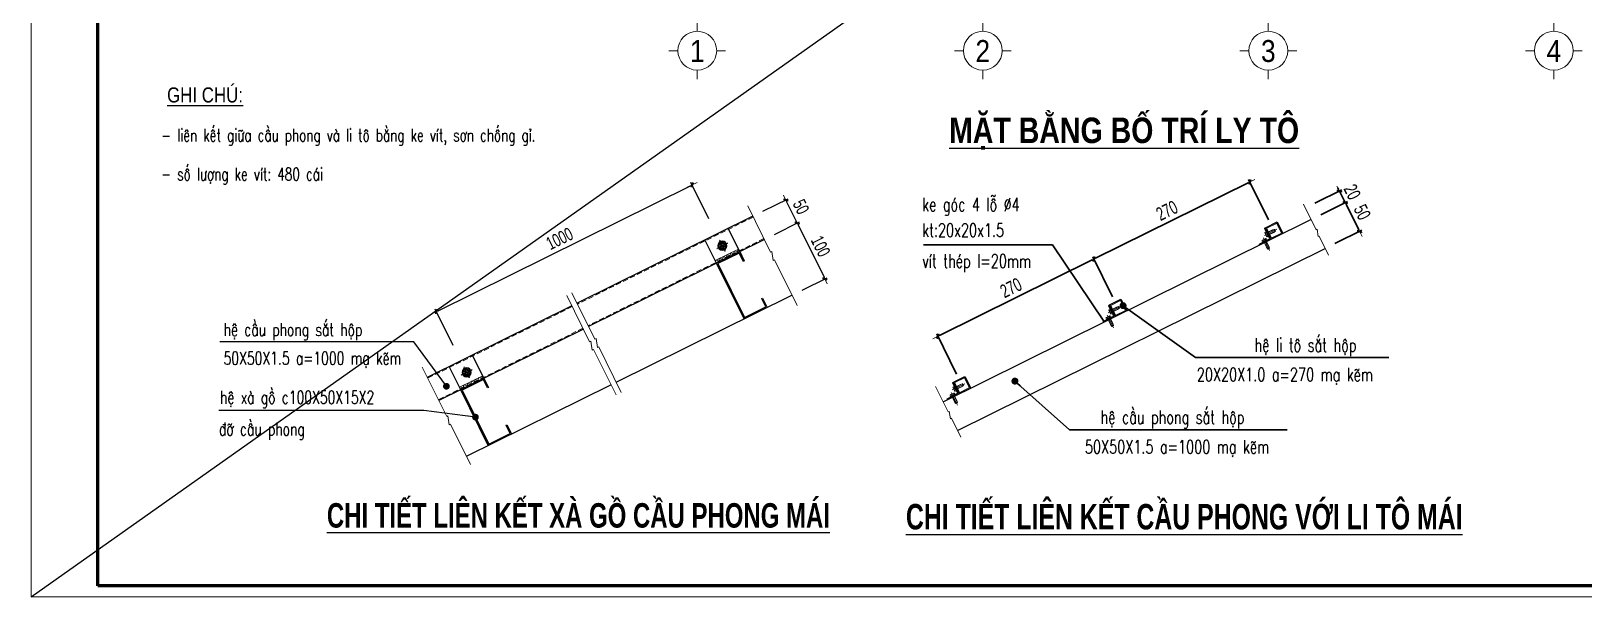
# Model space of a CAD drawing. Header units: millimetres. Extents: x -295047 to 304185, y -728047 to -308748.
# Drawn here: x 68985 to 88563, y -342464 to -335327 of the extents above; entities that cross this region are included whole.
import ezdxf
from ezdxf.enums import TextEntityAlignment as Align

# ---------------------------------------------------------------- set-up
doc = ezdxf.new("R2010")
doc.units = ezdxf.units.MM
doc.header["$MEASUREMENT"] = 0
doc.header["$PDMODE"] = 32
doc.linetypes.add('CENTER2', pattern=[1.125, 0.75, -0.125, 0.125, -0.125])
doc.linetypes.add('HIDDEN', pattern=[0.375, 0.25, -0.125])
doc.layers.get('Defpoints').update_dxf_attribs({"color": 1})
doc.layers.add('BOLTS', color=1, linetype='Continuous')
doc.layers.add('DIM', color=144, linetype='Continuous')
doc.layers.add('KCS_Plotter', color=11, linetype='Continuous', plot=False)
for name, color, linetype, lineweight in [('Khungten_LCDI', 7, 'Continuous', 5), ('LC Dim', 8, 'Continuous', 18), ('LC Hatch', 252, 'Continuous', 9), ('LC ISO', 153, 'Continuous', 13), ('LC MANH DUT', 35, 'HIDDEN', 5), ('LC Net dam 1', 30, 'Continuous', 30), ('LC Net manh', 219, 'Continuous', 5), ('LC Net thay', 7, 'Continuous', 25), ('LC Text1', 3, 'Continuous', 20), ('LC Text2', 7, 'Continuous', 25), ('manh1', 67, 'Continuous', 13)]:
    doc.layers.add(name, color=color, linetype=linetype, lineweight=lineweight)
doc.styles.add('HOATBIF', font='hoatbif.shx', dxfattribs={"width": 0.7})
doc.styles.add('Khungten', font='VHAVAN.TTF', dxfattribs={"width": 0.9, "height": 5000})
doc.styles.add('LC 1', font='VHAVANB.TTF')
doc.styles.add('LC 3', font='vnsimli.shx', dxfattribs={"width": 0.75})
doc.styles.add('LC3', font='VHARIALB.TTF', dxfattribs={"width": 0.8})
doc.styles.add('romans.shx', font='romans.shx', dxfattribs={"width": 0.7, "bigfont": 'vns.shx'})
doc.styles.add('T2', font='VHARIAL.TTF', dxfattribs={"width": 0.8})
doc.styles.add('Title', font='VHBLACK.TTF', dxfattribs={"width": 0.8})
doc.dimstyles.new('1-100', dxfattribs={"dimscale": 100, "dimtxt": 2.5, "dimasz": 0.35, "dimexe": 0.5, "dimexo": 0, "dimgap": 0.8, "dimtad": 1, "dimdec": 0, "dimzin": 0, "dimdsep": 46, "dimtxsty": 'HOATBIF', "dimblk1": 'DOT', "dimblk2": 'DOT', "dimsah": 1, "dimcen": -1, "dimdle": 1, "dimclrd": 256, "dimclre": 256, "dimclrt": 4, "dimadec": 3, "dimazin": 2, "dimtfac": 0.3333333333333333, "dimtdec": 0, "dimtix": 1, "dimtmove": 2, "dimatfit": 3, "dimldrblk": 'DOT', "dimfxl": 1, "dimtvp": 0.8333333333333331, "dimtolj": 1, "dimtzin": 0, "dimarcsym": 0})
doc.dimstyles.new('Copy of 1-100 mat bang', dxfattribs={"dimscale": 130, "dimtxt": 2.5, "dimasz": 0.35, "dimexe": 0.5, "dimexo": 0, "dimgap": 0.8, "dimtad": 1, "dimdec": 0, "dimzin": 0, "dimdsep": 46, "dimtxsty": 'HOATBIF', "dimblk1": 'DOT', "dimblk2": 'DOT', "dimsah": 1, "dimcen": -1, "dimdle": 1, "dimclrd": 256, "dimclre": 256, "dimclrt": 4, "dimadec": 3, "dimazin": 2, "dimtfac": 0.3333333333333333, "dimtdec": 0, "dimtix": 1, "dimtmove": 2, "dimatfit": 3, "dimldrblk": 'DOT', "dimfxl": 1, "dimtvp": 0.8333333333333334, "dimtolj": 1, "dimtzin": 0, "dimarcsym": 0})
doc.dimstyles.new('D100X10', dxfattribs={"dimscale": 100, "dimtxt": 2.5, "dimasz": 1.199999999999999, "dimexe": 1, "dimexo": 0, "dimgap": 0.5, "dimtad": 1, "dimdec": 0, "dimlfac": 0.1, "dimzin": 0, "dimdsep": 46, "dimtxsty": 'romans.shx', "dimblk": 'ARCHTICK', "dimcen": 0.09, "dimdle": 1, "dimclrd": 8, "dimclre": 8, "dimclrt": 3, "dimadec": 0, "dimazin": 0, "dimtfac": 1, "dimtdec": 0, "dimtmove": 0, "dimatfit": 3, "dimfxl": 1, "dimtolj": 1, "dimtzin": 0, "dimarcsym": 0})
pattern_1 = [(71.34496603859755, (-549679.7119662758, -58806.37376002339), (-53.83304572908631, 18.17440432735198), []), (161.3449660385975, (-549679.7119662758, -58806.37376002339), (-18.17440432735199, -53.83304572908629), [])]

# ---------------------------------------------------------------- blocks, each defined once
blk = doc.blocks.new('TTRUC')
at = {"layer": 'LC ISO'}
for p, q in [((0, 6.94551799677526), (0, 10.13175513561828)), ((-6.94551799677526, 0), (-10.13175513561828, 0)), ((6.94551799677526, 0), (10.13175513561828, 0)), ((0, -6.94551799677526), (0, -10.13175513561828))]:
    blk.add_line(p, q, dxfattribs=at)
at = {"layer": 'LC Net manh'}
blk.add_circle((0, 0), 6.94551799677526, dxfattribs=at)
blk = doc.blocks.new('lcdi fix')
at = {"layer": 'Defpoints', "lineweight": 0}
blk.add_lwpolyline([(-1199.999999582767, -14849.99999999255), (-1199.999999582767, 14849.99999999255), (40799.99891111254, 14849.99999999255), (40799.99891111254, -14849.99999999255)], close=True, dxfattribs=at)
at = {"layer": 'Khungten_LCDI', "color": 5, "lineweight": 60}
blk.add_lwpolyline([(0, -14649.99999999255), (0, 14649.99999999255), (40599.99891117215, 14649.99999999255), (40599.99891117215, -14649.99999999255)], close=True, dxfattribs=at)
at = {"color": 7, "style": 'Khungten', "width": 0.8}
for tag, p in [('REVISION', (39498.75262445212, -10746.30395446718)), ('NGAYHT', (39546.07413610817, -11609.37091637403))]:
    blk.add_attdef(tag, text='', height=199.998925739526, dxfattribs=at).set_placement(p, align=Align.CENTER)
at = {"layer": 'LC Text1', "style": 'Title', "width": 1.485915225563207}
for tag, p, p2 in [('TENBANVE1', (36912.6576448679, -8885.760238945484), (40339.14494544267, -8885.760238945484)), ('TENBANVE2', (36912.6576448679, -9562.4655643329), (40339.14494544267, -9562.4655643329))]:
    blk.add_attdef(tag, text='', height=249.9999935159642, dxfattribs=at).set_placement(p, p2, align=Align.FIT)
at = {"layer": 'LC Text1', "style": 'Title', "width": 0.7}
blk.add_attdef('SOBANVE', text='', height=249.9999935159642, dxfattribs=at).set_placement((39561.98223525287, -13896.18071823567), align=Align.CENTER)
blk = doc.blocks.new('TIEUDE1')
at = {"layer": 'LC Text2', "color": 7, "style": 'LC 1'}
blk.add_attdef('TIªU§Ò', text='', height=5, dxfattribs=at).set_placement((0, 0), align=Align.BOTTOM_CENTER)
blk.add_attdef('TL', text='', height=3, dxfattribs=at).set_placement((0, -2), align=Align.TOP_CENTER)
blk = doc.blocks.new('DOT')
at = {"layer": 'LC Dim'}
blk.add_line((-3, 0), (3, 0), dxfattribs=at)
at = {"layer": 'LC Dim', "color": 4}
blk.add_line((-1, -1), (1, 1), dxfattribs=at)
blk.add_lwpolyline([(0.5, 1), (-1, -0.5), (-0.5, -1), (1, 0.5)], close=True, dxfattribs=at)
blk = doc.blocks.new('*D1037')
at = {"layer": 'Defpoints', "color": 0, "transparency": 16777216}
for p in [(-4181.500755374844, 4353.970207059991), (-3856.138003547327, 3696.947359820129), (-8790.722512087203, 1253.303274045465)]:
    blk.add_point(p, dxfattribs=at)
at = {"layer": 'DIM', "lineweight": -2, "transparency": 16777216}
for p, q in [((-9084.72041890831, 1925.858233109669), (-4212.865600413061, 4338.438095299877)), ((-3856.138003547327, 3696.947359820129), (-4203.689486460721, 4398.777128543157)), ((-8790.722512087203, 1253.303274045465), (-9138.273995032403, 1955.133042832721))]:
    blk.add_line(p, q, dxfattribs=at)
at = {"layer": 'DIM', "lineweight": -2, "transparency": 16777216, "xscale": 35, "yscale": 35, "zscale": 35}
for p, rotation in [((-4181.500755374844, 4353.970207059991), 26.34496603857085), ((-9116.085263946527, 1910.326121349555), 206.3449660385708)]:
    blk.add_blockref('DOT', p, dxfattribs=dict(at, rotation=rotation))
at = {"layer": 'DIM', "color": 4, "transparency": 16777216, "insert": (-6739.766807112781, 3315.856542285755), "char_height": 250, "attachment_point": 5, "rotation": 26.344966038570863, "style": 'HOATBIF'}
blk.add_mtext('\\A1;1000', dxfattribs=at)
blk = doc.blocks.new('_Dot')
at = {"color": 0, "linetype": 'ByBlock', "lineweight": -2}
blk.add_line((-0.5, 0), (-1, 0), dxfattribs=at)
at = {"color": 0, "linetype": 'ByBlock', "const_width": 0.5}
blk.add_lwpolyline([(-0.25, 0, 1), (0.25, 0, 1)], format="xyb", close=True, dxfattribs=at)
blk = doc.blocks.new('*D1038')
at = {"layer": 'Defpoints', "color": 0, "transparency": 16777216}
for p in [(-2374.485414847284, 4063.817568536821), (-2814.161952166004, 3846.086375909508), (-2592.274641286, 3398.017161087948)]:
    blk.add_point(p, dxfattribs=at)
at = {"layer": 'DIM', "lineweight": -2, "transparency": 16777216}
for p, q in [((-2814.161952166004, 3846.086375909508), (-2329.678493365161, 4086.006299624806)), ((-2168.130215728869, 3647.113198752748), (-2358.953303085695, 4032.452723499336)), ((-2592.274641286, 3398.017161087948), (-2107.791182485157, 3637.937084803246))]:
    blk.add_line(p, q, dxfattribs=at)
at = {"layer": 'DIM', "lineweight": -2, "transparency": 16777216, "xscale": 35, "yscale": 35, "zscale": 35}
for p, rotation in [((-2374.485414847284, 4063.817568536821), 116.3449660412652), ((-2152.59810396728, 3615.748353715262), 296.3449660412651)]:
    blk.add_blockref('DOT', p, dxfattribs=dict(at, rotation=rotation))
at = {"layer": 'DIM', "color": 4, "transparency": 16777216, "insert": (-2079.833381330578, 3930.756758586775), "char_height": 250, "attachment_point": 5, "rotation": 296.34496604126514, "style": 'HOATBIF'}
blk.add_mtext('\\A1;50', dxfattribs=at)
blk = doc.blocks.new('*D1039')
at = {"layer": 'Defpoints', "color": 0, "transparency": 16777216}
for p in [(-2592.274641286, 3398.017161087948), (-1620.068557563434, 2540.3822376011), (-2059.745094892568, 2322.651044947328)]:
    blk.add_point(p, dxfattribs=at)
at = {"layer": 'DIM', "lineweight": -2, "transparency": 16777216}
for p, q in [((-2592.274641286, 3398.017161087948), (-2107.791182517677, 3637.937084810614)), ((-2137.065992236127, 3584.383508684005), (-1635.600669326243, 2571.747082637982)), ((-2059.745094892568, 2322.651044947328), (-1575.261636082174, 2562.570968690828))]:
    blk.add_line(p, q, dxfattribs=at)
at = {"layer": 'DIM', "lineweight": -2, "transparency": 16777216, "xscale": 35, "yscale": 35, "zscale": 35}
for p, rotation in [((-2152.598103998936, 3615.748353720887), 116.3449660434944), ((-1620.068557563434, 2540.3822376011), 296.3449660434944)]:
    blk.add_blockref('DOT', p, dxfattribs=dict(at, rotation=rotation))
at = {"layer": 'DIM', "color": 4, "transparency": 16777216, "insert": (-1702.62495270802, 3169.039093128876), "char_height": 250, "width": 425, "attachment_point": 5, "rotation": 296.34496604349437, "style": 'HOATBIF'}
blk.add_mtext('\\A1;100', dxfattribs=at)
blk = doc.blocks.new('*U545')
h = blk.add_hatch()
h.set_pattern_fill('ANSI31', color=250, scale=0.06, angle=210, style=0)
h.set_pattern_definition([(255, (0, -7.696799999999998e-13), (0.1840088699080675, -0.04930502809203015), [])])
h.paths.add_polyline_path([(-6.399999787280596, 3.695041599999226), (-5.916723157047013, 3.41602170744081, -0.1290494368274191), (-4.627771504022347, 4.718238021800828)])
h.paths.add_polyline_path([(-5.916723157047013, 3.41602170744081), (-6.399999787280596, 3.695041599999226), (-6.399999739993, 1.648648674491542, -0.1290494368274158)])
h = blk.add_hatch(color=250)
h.paths.add_polyline_path([(0, 3.999999999999222, 0.4142135623730951), (-4, -7.696799999999998e-13), (0, -7.696799999999998e-13)])
h.paths.add_polyline_path([(4, -7.696799999999998e-13), (0, -7.696799999999998e-13), (0, -4.000000000000762, 0.4142135623730951)])
h = blk.add_hatch()
h.set_pattern_fill('ANSI31', color=250, scale=0.06, angle=150, style=0)
h.set_pattern_definition([(195, (0, -7.696799999999998e-13), (0.04930502809203022, -0.1840088699080671), [])])
h.paths.add_polyline_path([(0, 7.390083199999225), (0, 6.832043414882392, -0.1290494368274191), (1.772228235970656, 6.366886696293095)])
h.paths.add_polyline_path([(0, 6.832043414882392), (0, 7.390083199999225), (-1.772228235970614, 6.366886696293115, -0.1290494368274158)])
h = blk.add_hatch()
h.set_pattern_fill('ANSI31', color=250, scale=0.06, angle=89.99999999999997, style=0)
h.set_pattern_definition([(134.9999999999999, (0, -7.696799999999998e-13), (-0.1347038418160374, -0.1347038418160369), [])])
h.paths.add_polyline_path([(6.399999787280599, 3.695041599999219), (5.91672315704702, 3.416021707440806, -0.1290494368274191), (6.399999739993003, 1.64864867449149)])
h.paths.add_polyline_path([(5.91672315704702, 3.416021707440806), (6.399999787280599, 3.695041599999219), (4.62777150402239, 4.7182380218008, -0.1290494368274158)])
h = blk.add_hatch()
h.set_pattern_fill('ANSI31', color=250, scale=0.06, angle=270, style=0)
h.set_pattern_definition([(315, (0, -7.696799999999998e-13), (0.1347038418160373, 0.134703841816037), [])])
h.paths.add_polyline_path([(-6.399999787280599, -3.695041600000764), (-5.916723157047013, -3.416021707442348, -0.1290494368274191), (-6.399999739993, -1.648648674493032)])
h.paths.add_polyline_path([(-5.916723157047013, -3.416021707442348), (-6.399999787280599, -3.695041600000764), (-4.627771504022384, -4.718238021802342, -0.1290494368274158)])
h = blk.add_hatch()
h.set_pattern_fill('ANSI31', color=250, scale=0.06, angle=330.0000000000001, style=0)
h.set_pattern_definition([(15.00000000000002, (0, -7.696799999999998e-13), (-0.04930502809203016, 0.1840088699080671), [])])
h.paths.add_polyline_path([(-9.199999999999998e-16, -7.390083200000761), (-8.399999999999999e-16, -6.832043414883928, -0.1290494368274191), (-1.772228235970656, -6.366886696294632)])
h.paths.add_polyline_path([(-8.399999999999999e-16, -6.832043414883928), (-9.199999999999998e-16, -7.390083200000761), (1.772228235970614, -6.366886696294653, -0.1290494368274158)])
h = blk.add_hatch()
h.set_pattern_fill('ANSI31', color=250, scale=0.06, angle=29.99999999999996, style=0)
h.set_pattern_definition([(75.00000000000001, (0, -7.696799999999998e-13), (-0.1840088699080675, 0.04930502809203018), [])])
h.paths.add_polyline_path([(6.399999787280596, -3.695041600000768), (5.916723157047009, -3.416021707442352, -0.1290494368274191), (4.627771504022344, -4.718238021802373)])
h.paths.add_polyline_path([(5.916723157047009, -3.416021707442352), (6.399999787280596, -3.695041600000768), (6.399999739992996, -1.648648674493083, -0.1290494368274158)])
at = {"color": 8, "linetype": 'CENTER2'}
blk.add_line((-1.44e-15, 11.99999999999923), (-1.44e-15, -12.00000000000077), dxfattribs=at)
at = {"color": 3, "linetype": 'Continuous'}
blk.add_lwpolyline([(6.399999999999974, -3.695041280000771), (6.400000000000026, 3.695041279999231), (0, 7.390083199999238), (-6.399999999999999, 3.695041279999231), (-6.399999999999999, -3.695041280000769), (0, -7.390083200000766)], close=True, dxfattribs=at)
at = {"color": 8, "linetype": 'CENTER2'}
blk.add_lwpolyline([(-12, -7.6968e-13), (12, -7.6968e-13)], dxfattribs=at)
at = {"color": 250, "linetype": 'Continuous'}
blk.add_circle((0, -7.6968e-13), 8.799999999999997, dxfattribs=at)
at = {"color": 1}
blk.add_circle((0, -7.6968e-13), 4, dxfattribs=at)
for centre, start, end in [((-2.791551653764161, 1.611703098756717), 119.4133873893421, 180.5866126106569), ((3.52e-15, 3.223406197514199), 59.41338738934209, 120.5866126106579), ((2.791551653764166, 1.61170309875671), 359.4133873893419, 60.58661261065792), ((-2.791551653764165, -1.611703098758249), 179.4133873893421, 240.5866126106579), ((-3.92e-15, -3.223406197515738), 239.413387389342, 300.586612610658), ((2.791551653764159, -1.611703098758258), 299.4133873893421, 0.586612610657935)]:
    blk.add_arc(centre, 3.608637217368205, start, end)
blk = doc.blocks.new('*D1032')
at = {"layer": 'Defpoints', "color": 0, "transparency": 16777216}
for p in [(278554.2567238673, -467016.7895421905), (278902.7285140547, -467720.4777377778), (276000.5125891893, -469157.6773173508)]:
    blk.add_point(p, dxfattribs=at)
at = {"layer": 'DIM', "lineweight": -2, "transparency": 16777216}
for p, q in [((275683.4056440393, -468438.4570100019), (278522.8918788297, -467032.3216539521)), ((278902.7285140547, -467720.4777377778), (278532.0679927793, -466971.9826207084)), ((276000.5125891893, -469157.6773173508), (275629.8520679139, -468409.1822002814))]:
    blk.add_line(p, q, dxfattribs=at)
at = {"layer": 'DIM', "lineweight": -2, "transparency": 16777216, "xscale": 35, "yscale": 35, "zscale": 35}
for p, rotation in [((278554.2567238673, -467016.7895421905), 26.34496604125285), ((275652.0407990018, -468453.9891217635), 206.3449660412528)]:
    blk.add_blockref('DOT', p, dxfattribs=dict(at, rotation=rotation))
at = {"layer": 'DIM', "color": 4, "transparency": 16777216, "insert": (277012.1749639739, -467551.6809539003), "char_height": 250, "attachment_point": 5, "rotation": 26.34496604125285, "style": 'HOATBIF'}
blk.add_mtext('\\A1;270', dxfattribs=at)
blk = doc.blocks.new('*D1033')
at = {"layer": 'Defpoints', "color": 0, "transparency": 16777216}
for p in [(279765.3599389227, -467414.307867661), (280328.6636737422, -467403.1713049472), (279871.8658481311, -467629.3810907822)]:
    blk.add_point(p, dxfattribs=at)
at = {"layer": 'DIM', "lineweight": -2, "transparency": 16777216}
for p, q in [((279765.3599389227, -467414.307867661), (280266.9646860174, -467165.9093507409)), ((280206.6256527744, -467156.7332367875), (280191.0935410148, -467125.368391749)), ((280222.1577645339, -467188.098081826), (280328.6636737422, -467403.1713049472)), ((279871.8658481311, -467629.3810907822), (280373.4705952258, -467380.9825738621)), ((280344.1957855017, -467434.5361499857), (280359.7278972613, -467465.9009950242))]:
    blk.add_line(p, q, dxfattribs=at)
at = {"layer": 'DIM', "lineweight": -2, "transparency": 16777216, "xscale": 35, "yscale": 35, "zscale": 35}
for p, rotation in [((280222.1577645339, -467188.098081826), 296.3449660375244), ((280328.6636737422, -467403.1713049472), 116.3449660375244)]:
    blk.add_blockref('DOT', p, dxfattribs=dict(at, rotation=rotation))
at = {"layer": 'DIM', "color": 4, "transparency": 16777216, "insert": (280459.1190972207, -467204.6608959379), "char_height": 250, "attachment_point": 5, "rotation": 296.34496603752444, "style": 'HOATBIF'}
blk.add_mtext('\\A1;20', dxfattribs=at)
blk = doc.blocks.new('*D1034')
at = {"layer": 'Defpoints', "color": 0, "ltscale": 2, "transparency": 16777216}
for p in [(279871.8658481311, -467629.3810907822), (280594.9284468314, -467940.8543628659), (280138.1306212083, -468167.0641486994)]:
    blk.add_point(p, dxfattribs=at)
at = {"layer": 'DIM', "lineweight": -2, "ltscale": 2, "transparency": 16777216}
for p, q in [((279871.8658481311, -467629.3810907822), (280373.470595245, -467380.9825738608)), ((280344.1957855202, -467434.536149984), (280579.3963350723, -467909.4895178272)), ((280138.1306212083, -468167.0641486994), (280639.7353683153, -467918.6656317814))]:
    blk.add_line(p, q, dxfattribs=at)
at = {"layer": 'DIM', "lineweight": -2, "ltscale": 2, "transparency": 16777216, "xscale": 35, "yscale": 35, "zscale": 35}
for p, rotation in [((280328.6636737611, -467403.1713049453), 116.3449660367788), ((280594.9284468314, -467940.8543628659), 296.3449660367788)]:
    blk.add_blockref('DOT', p, dxfattribs=dict(at, rotation=rotation))
at = {"layer": 'DIM', "color": 4, "ltscale": 2, "transparency": 16777216, "insert": (280645.5044383801, -467581.0390364593), "char_height": 250, "attachment_point": 5, "rotation": 296.3449660367788, "style": 'HOATBIF'}
blk.add_mtext('\\A1;50', dxfattribs=at)
blk = doc.blocks.new('*D1035')
at = {"layer": 'Defpoints', "color": 0, "transparency": 16777216}
for p in [(275652.0407990018, -468453.9891217634), (276000.5125891893, -469157.6773173508), (273098.2966643239, -470594.8768969238)]:
    blk.add_point(p, dxfattribs=at)
at = {"layer": 'DIM', "lineweight": -2, "transparency": 16777216}
for p, q in [((272781.1897191738, -469875.6565895749), (275620.6759539642, -468469.5212335251)), ((276000.5125891893, -469157.6773173508), (275629.8520679137, -468409.1822002813)), ((273098.2966643239, -470594.8768969238), (272727.6361430484, -469846.3817798544))]:
    blk.add_line(p, q, dxfattribs=at)
at = {"layer": 'DIM', "lineweight": -2, "transparency": 16777216, "xscale": 35, "yscale": 35, "zscale": 35}
for p, rotation in [((275652.0407990018, -468453.9891217634), 26.34496604125285), ((272749.8248741364, -469891.1887013365), 206.3449660412528)]:
    blk.add_blockref('DOT', p, dxfattribs=dict(at, rotation=rotation))
at = {"layer": 'DIM', "color": 4, "transparency": 16777216, "insert": (274109.9590391084, -468988.8805334732), "char_height": 250, "attachment_point": 5, "rotation": 26.34496604125285, "style": 'HOATBIF'}
blk.add_mtext('\\A1;270', dxfattribs=at)
blk = doc.blocks.new('_ArchTick')
at = {"color": 0, "linetype": 'ByBlock', "const_width": 0.15}
blk.add_lwpolyline([(-0.5, -0.5), (0.5, 0.5)], dxfattribs=at)
blk = doc.blocks.new('VIT M5')
at = {"layer": 'LC Hatch'}
for p, q in [((-2.756961720064282, 0.6350000000093132), (-3.30199999990873, 0.6350000000093132)), ((-3.30199999990873, 0.6350000000093132), (-3.30199999990873, 0)), ((-3.30199999990873, 0), (-1.587499999906868, 0)), ((-2.756961720064282, 0.6350000000093132), (-2.756961720064282, 2.176490075362381)), ((2.756961720064282, 0.6350000000093132), (-2.756961720064282, 0.6350000000093132)), ((2.067721290048212, 2.413000000000466), (-2.067721290048212, 2.413000000000466)), ((-1.587499999906868, 0), (1.587499999906868, 0)), ((-1.587499999906868, 0), (-1.587499999906868, -6.98499999998603)), ((-1.378480860032141, 0.6350000000093132), (-1.378480860032141, 2.176490075362381)), ((-1.193800000008196, 0), (-1.193800000008196, -9.057105263171252)), ((0, 4.314730138779851), (0, -11.99746112470166)), ((1.378480860032141, 0.6350000000093132), (1.378480860032141, 2.176490075362381)), ((1.587499999906868, 0), (1.587499999906868, -6.98499999998603)), ((1.587499999906868, 0), (3.30199999990873, 0)), ((2.756961720064282, 0.6350000000093132), (2.756961720064282, 2.176490075362381)), ((2.756961720064282, 0.6350000000093132), (3.30199999990873, 0.6350000000093132)), ((3.30199999990873, 0.6350000000093132), (3.30199999990873, 0)), ((-1.587499999906868, -6.98499999998603), (-1.104899999918416, -9.52499999999418)), ((-1.193800000008196, -9.057105263171252), (1.193800000008196, -9.057105263200356)), ((-1.104899999918416, -9.52499999999418), (1.104899999918416, -9.525000000023283)), ((1.587499999906868, -6.98499999998603), (1.104899999918416, -9.525000000023283)), ((1.193800000008196, -2.91038304567337e-11), (1.193800000008196, -9.057105263200356))]:
    blk.add_line(p, q, dxfattribs=at)
at = {"layer": 'LC Hatch', "extrusion": (0, 0, -1)}
for centre, radius, start, end in [((2.067721290048212, 1.29044813325163), 1.122551866737183, 52.12112050853066, 90), ((2.067721290048212, 1.29044813325163), 1.122551866737183, 90, 127.8788794914693), ((0, -1.722442580008646), 4.135442579999989, 70.52877937000655, 109.4712206299935), ((-2.067721290048212, 1.29044813325163), 1.122551866737183, 52.12112050853066, 90), ((-2.067721290048212, 1.29044813325163), 1.122551866737183, 90, 127.8788794914693)]:
    blk.add_arc(centre, radius, start, end, dxfattribs=at)
blk = doc.blocks.new('dasff')
at = {"layer": 'LC Hatch', "ltscale": 2}
h = blk.add_hatch(dxfattribs=at)
h.set_pattern_fill('ANSI37', color=256, scale=454.5454545454545, angle=26.34496603859754)
h.set_pattern_definition([(71.34496603859755, (-544745.1274577036, -56362.72967431415), (-53.83304572908631, 18.17440432735198), []), (161.3449660385975, (-544745.1274577036, -56362.72967431415), (-18.17440432735199, -53.83304572908629), [])])
h.paths.add_polyline_path([(-3288.327875482733, 3113.686254352564), (-3736.397090314073, 2891.798943493282), (-3712.392917594058, 2843.326001161477), (-3264.323702762718, 3065.213312020642)])
h = blk.add_hatch(dxfattribs=at)
h.set_pattern_fill('ANSI37', color=256, scale=454.5454545454545, angle=26.34496603859754)
h.set_pattern_definition(pattern_1)
h.paths.add_polyline_path([(-8222.912384054973, 670.0421686433256), (-8670.981598886312, 448.154857784044), (-8646.977426166297, 399.6819154522382), (-8198.908211334958, 621.5692263114033)])
h = blk.add_hatch(dxfattribs=at)
h.set_pattern_fill('ANSI37', color=256, scale=454.5454545454545, angle=26.34496603859754)
h.set_pattern_definition(pattern_1)
h.paths.add_polyline_path([(-8222.912384054973, 670.0421686432092), (-8670.981598886312, 448.154857784044), (-8646.977426166297, 399.6819154522382), (-8198.908211334958, 621.5692263114033)])
at = {"layer": 'LC MANH DUT', "ltscale": 400}
for p, q in [((-3002.089257454267, 3732.937150888145), (-6394.147396413144, 2053.163950699964)), ((-2796.177832977613, 3317.128919524373), (-6188.235971936258, 1637.355719336309)), ((-6494.571927772369, 2003.432952731149), (-9283.861664788681, 622.15528711956)), ((-6288.660503295367, 1587.624721367611), (-9077.950240312028, 206.3470557557885))]:
    blk.add_line(p, q, dxfattribs=at)
at = {"layer": 'LC Net manh', "ltscale": 2}
for points in [[(-3108.221184869995, 3947.255172060104), (-2666.495904640993, 3055.255090048071), (-2643.328680626815, 3066.727677020011), (-2617.111102962634, 2894.873075535987), (-2592.988983856281, 2906.818533879239), (-2157.788008112228, 2027.993337698514)], [(-6600.703855189378, 2217.750973902759), (-6158.978574960376, 1325.750891890726), (-6135.811350946198, 1337.223478862667), (-6109.593773282017, 1165.368877378642), (-6085.471654175664, 1177.314335721894), (-5650.270678431611, 298.4891395411687)], [(-6500.279323825729, 2267.481971862377), (-6058.554043596727, 1375.481889850344), (-6035.386819582549, 1386.954476822284), (-6009.169241918367, 1215.099875338259), (-5985.047122812015, 1227.045333681512), (-5549.846147067961, 348.2201375007862)], [(-9389.531596075627, 835.5403741702903), (-8917.318672816153, -118.025077315513), (-8894.151448804769, -106.5524903445039), (-8867.933871137793, -278.4070918275975), (-8843.811752032372, -266.4616334852763), (-8459.1439365712, -1043.242447930155)]]:
    blk.add_lwpolyline(points, dxfattribs=at)
at = {"layer": 'LC Net thay'}
for p, q in [((-3010.077200645348, 3749.067642621929), (-6402.135339604225, 2069.294442434097)), ((-2788.189889785601, 3300.998427790357), (-6180.248028745176, 1621.225227602059)), ((-3264.323702720809, 3065.21331211878), (-3486.211013632361, 3513.282526991796)), ((-3712.392917479272, 2843.326001295936), (-3934.28022839094, 3291.395216169069)), ((-5647.718482554774, 545.8591117421165), (-2255.660343440948, 2225.632311621448)), ((-6502.559870963334, 2019.563444465282), (-9291.849607980694, 638.2857788533438)), ((-6280.672560104285, 1571.494229633245), (-9069.962297120946, 190.2165640215389)), ((-8198.908211374655, 621.5692263907986), (-8420.795522286207, 1069.638441263814)), ((-8646.977426133119, 399.681915567955), (-8868.864737044787, 847.7511304410873)), ((-8537.432751061278, -885.1495515748393), (-5748.143013918423, 496.128113782499))]:
    blk.add_line(p, q, dxfattribs=at)
for points in [[(-3175.568778487737, 2885.985626073321), (-3193.491547079408, 2877.11013363814), (-3273.370978999534, 3038.415050972486), (-3685.594656631234, 2834.278724953998), (-3170.816095368587, 1794.758146578912), (-2758.592417736887, 1998.8944725974), (-2838.471849657013, 2160.199389931746), (-2820.549081064179, 2169.074882366927), (-2731.794156710035, 1989.847196438583), (-3179.86337152624, 1767.95988555206), (-3712.39291765925, 2843.326001110487), (-3264.323702843045, 3065.213311999338), (-3175.568778487737, 2885.985626073321)], [(-8110.153287059977, 442.3415403640829), (-8128.076055651647, 433.4660479289014), (-8207.955487571773, 594.7709652632475), (-8620.179165203474, 390.6346392447595), (-8105.400603940827, -648.8859391303267), (-7693.176926309126, -444.7496131118387), (-7773.056358229253, -283.4446957774926), (-7755.133589636418, -274.5692033423111), (-7666.378665282275, -453.7968892706558), (-8114.44788009848, -675.6842001571786), (-8646.97742623149, 399.6819154012483), (-8198.908211415284, 621.5692262900993), (-8110.153287059977, 442.3415403640829)]]:
    blk.add_lwpolyline(points, dxfattribs=at)
at = {"layer": 'manh1'}
for points in [[(-3712.392917594058, 2843.326001161477), (-3264.323702762718, 3065.213312020642), (-3288.327875482733, 3113.686254352564), (-3736.397090314073, 2891.798943493282)], [(-8646.977426166297, 399.6819154522382), (-8198.908211334958, 621.5692263114033), (-8222.912384054973, 670.0421686433256), (-8670.981598886312, 448.154857784044)], [(-8646.977426166297, 399.6819154522382), (-8198.908211334958, 621.5692263114033), (-8222.912384054973, 670.0421686432092), (-8670.981598886312, 448.154857784044)]]:
    blk.add_lwpolyline(points, close=True, dxfattribs=at)
at = {"layer": 'BOLTS', "xscale": -9.929078014184393, "yscale": 9.929078014184395, "zscale": 9.929078014184395, "rotation": 116.3449660402647}
for p in [(-3599.39533799747, 3178.258025487186), (-8533.979846651317, 734.6139397592051)]:
    blk.add_blockref('*U545', p, dxfattribs=at)
at = {"layer": 'LC Text2'}
ref = blk.add_blockref('TIEUDE1', (-6376.309517561691, -2403.597430628724), dxfattribs=dict(at, xscale=95.99999751017147, yscale=95.99999751017147, zscale=95.99999751017147))
ref.add_attrib('TIªU§Ò', '%%uchi tiÕt liªn kÕt xµ gå cÇu phong m¸i', dxfattribs={"color": 7, "height": 472.7437895810414, "style": 'LC3', "width": 0.7}).set_placement((-6376.309517561691, -2403.597430628724), align=Align.BOTTOM_CENTER)
at = {"layer": 'LC Text1', "color": 3, "style": 'LC 3', "width": 0.7}
for s, p in [('hÖ cÇu phong s¾t hép', (-13223.19688619638, 1437.59810774005)), ('50X50X1.5 a=1000 m¹ kÏm', (-13223.89524208906, 884.5694644248579)), ('hÖ xµ gå c100X50X15X2 ', (-13293.31134482415, 128.0053561285604)), ('®ì cÇu phong', (-13313.54863825021, -484.4222346601309))]:
    blk.add_text(s, height=249.9999750004932, dxfattribs=at).set_placement(p)
at = {"layer": 'DIM'}
dim = blk.add_aligned_dim(p1=(-8790.722512087203, 1253.303274045466), p2=(-3856.138003547327, 3696.947359820129), distance=733.1711546916921, text='1000', dimstyle='1-100', override={"dimlfac": 0.1}, dxfattribs=at)
dim.commit()
dim.dimension.update_dxf_attribs({"geometry": '*D1037', "text_midpoint": (-6739.766807112781, 3315.856542285755)})
dim = blk.add_aligned_dim(p1=(-2592.274641286, 3398.017161087948), p2=(-2814.161952166003, 3846.086375909508), distance=-490.6346193569008, dimstyle='1-100', override={"dimlfac": 0.1}, dxfattribs=at)
dim.commit()
dim.dimension.update_dxf_attribs({"geometry": '*D1038', "text_midpoint": (-2079.833381330578, 3930.756758586775)})
dim = blk.add_linear_dim(base=(-1620.068557563434, 2540.3822376011), p1=(-2592.274641286, 3398.017161087948), p2=(-2059.745094892569, 2322.651044947328), angle=296.3449660434944, text='100', dimstyle='1-100', override={"dimlfac": 0.1}, dxfattribs=at)
dim.commit()
dim.dimension.update_dxf_attribs({"geometry": '*D1039', "text_midpoint": (-1702.62495270802, 3169.039093128876)})
at = {"layer": 'DIM', "ltscale": 2}
for points in [[(-8923.699550110265, 466.1190906121628), (-9548.967048573191, 1325.258488481748), (-13294.30341056187, 1325.258488481748)], [(-8362.78988457215, -129.1256499427836), (-9360.397842900478, -3.981116279959679), (-13314.46065012913, -3.981116279959679)]]:
    blk.add_leader(points, dimstyle='Copy of 1-100 mat bang', override={"dimasz": 1, "dimtad": 0, "dimfxl": 2, "dimarcsym": 1}, dxfattribs=at)
blk = doc.blocks.new('vzx')
at = {"layer": 'LC MANH DUT', "ltscale": 800}
for points in [[(6970.446036515932, 5514.317637328408), (6787.63379686448, 5423.787614498287), (6697.103774034244, 5606.599854149623), (6879.916013685695, 5697.12987697986)], [(4066.957524405036, 4076.487862967188), (3884.145284753467, 3985.957840136951), (3793.615261923231, 4168.770079788403), (3976.427501574799, 4259.300102618523)], [(1164.741599539586, 2639.288283394184), (981.9293598880176, 2548.758260563947), (891.3993370577809, 2731.570500215399), (1074.211576709349, 2822.100523045519)]]:
    blk.add_lwpolyline(points, close=True, dxfattribs=at)
at = {"layer": 'LC Net manh', "ltscale": 2}
for points in [[(7379.34813748888, 6050.977066791966), (7613.934531441133, 5577.263897068333), (7632.468310652475, 5586.441966645885), (7653.442372783844, 5448.958285458619), (7672.740068068902, 5458.514652133221), (7846.820458366594, 5106.984573660884)], [(535.8428212334984, 2662.020760022569), (770.4292151857517, 2188.307590298937), (788.962994397094, 2197.485659876489), (809.9370565284626, 2060.001978689223), (829.2347518135211, 2069.558345363825), (1003.315142111212, 1718.028266891488)]]:
    blk.add_lwpolyline(points, dxfattribs=at)
at = {"layer": 'LC Net thay'}
for p, q in [((674.3106075875112, 2376.336913259467), (7520.229167644924, 5766.488276863704)), ((940.5753806180437, 1838.653855461394), (7786.493940674409, 5228.805219065049))]:
    blk.add_line(p, q, dxfattribs=at)
at = {"layer": 'LC Net thay', "ltscale": 2}
for points in [[(6672.985339109495, 5614.742402692791), (6779.491248349368, 5399.669179515331), (6564.432442424877, 5293.170409736631), (6563.217724588758, 5295.7070643896, -0.4142135623730951), (6569.827408672718, 5314.463926835393), (6744.299740149581, 5401.527211235312, 0.414213562373095), (6750.909424233541, 5420.284073681105), (6663.839000372507, 5594.770822410821, -0.4142135623730951), (6670.448684456467, 5613.527684856614)], [(3769.496826998482, 4176.912628331454), (3876.002736238355, 3961.839405153994), (3660.943930313864, 3855.340635375294), (3659.729212477745, 3857.877290028264, -0.4142135623730951), (3666.338896561705, 3876.634152474056), (3840.811228038569, 3963.697436873976, 0.414213562373095), (3847.420912122529, 3982.454299319768), (3760.350488261494, 4156.941048049484, -0.4142135623730951), (3766.960172345454, 4175.697910495277)], [(867.2809020644636, 2739.713048896927), (973.7868113043369, 2524.639825719467), (758.7280053798459, 2418.141055940767), (757.5132875437266, 2420.677710593736, -0.4142135623730951), (764.1229716276866, 2439.434573039529), (938.5953031045501, 2526.497857439448, 0.414213562373095), (945.2049871885101, 2545.254719885183), (858.1345633274759, 2719.741468614957, -0.4142135623730951), (864.7442474114359, 2738.498331060749)]]:
    blk.add_lwpolyline(points, format="xyb", close=True, dxfattribs=at)
at = {"layer": 'LC Net thay'}
for points in [[(6994.564471440797, 5506.175088785356), (6779.491248321428, 5399.669179573422), (6672.985339109495, 5614.742402692791), (6888.058562228747, 5721.248311904725)], [(4091.075959329784, 4068.345314424019), (3876.002736210532, 3961.839405212086), (3769.496826998482, 4176.912628331454), (3984.570050117734, 4283.418537543388)], [(1188.860034464335, 2631.145734851016), (973.7868113450822, 2524.639825639082), (867.2809021330322, 2739.713048758451), (1082.354125252285, 2846.218957970385)]]:
    blk.add_lwpolyline(points, close=True, dxfattribs=at)
at = {"xscale": -16, "yscale": 16, "zscale": 16}
for p, rotation in [((6714.258517764916, 5501.227777418972), 116.202581892405), ((6664.295234160789, 5361.78421261278), 26.20258189240501), ((3810.770005650062, 4063.398003067414), 116.202581892405), ((3760.806722045934, 3923.954438261222), 26.20258189240501), ((908.5540807267535, 2626.19842360937), 116.202581892405), ((858.5907971225097, 2486.754858803179), 26.20258189240501)]:
    blk.add_blockref('VIT M5', p, dxfattribs=dict(at, rotation=rotation))
at = {"layer": 'LC Text2'}
ref = blk.add_blockref('TIEUDE1', (5162.339609192743, -141.5651593629736), dxfattribs=dict(at, xscale=95.99999751017147, yscale=95.99999751017147, zscale=95.99999751017147))
ref.add_attrib('TIªU§Ò', '%%uchi tiÕt liªn kÕt cÇu phong víi li t« m¸i', dxfattribs={"color": 7, "height": 472.7437895810414, "style": 'LC3', "width": 0.7}).set_placement((5162.339609192743, -141.5651593629736), align=Align.BOTTOM_CENTER)
at = {"layer": 'LC Text1', "color": 3, "style": 'LC 3', "width": 0.7}
for s, p in [('ke gãc 4 lç %%C4', (287.2308344060439, 5922.802371954662)), ('kt:20x20x1.5', (287.2308344060439, 5444.779459737591)), ('vÝt thÐp l=20mm', (287.2308344060439, 4871.250478349742)), ('hÖ li t« s¾t hép', (6468.439716858848, 3307.543359200587)), ('20X20X1.0 a=270 m¹ kÏm', (5395.962967124942, 2756.746938077267)), ('hÖ cÇu phong s¾t hép', (3605.259443149029, 1964.51773724251)), ('50X50X1.5 a=1000 m¹ kÏm', (3314.291161541187, 1411.489093927201))]:
    blk.add_text(s, height=249.9999750004932, dxfattribs=at).set_placement(p)
at = {"layer": 'DIM'}
for base, p1, p2, picture, middle in [((6382.653167712735, 6468.233609214076), (3828.909033034754, 4327.34583405382), (6731.124957900203, 5764.545413626824), '*D1032', (4840.571407819341, 5933.342197504302)), ((3480.437242847227, 5031.03402964113), (926.6931081693037, 2890.146254480816), (3828.909033034754, 4327.34583405382), '*D1035', (1938.355482953833, 4496.142617931357))]:
    dim = blk.add_linear_dim(base=base, p1=p1, p2=p2, angle=206.3449660412528, dimstyle='1-100', override={"dimlfac": 0.08333333333333333}, dxfattribs=at)
    dim.commit()
    dim.dimension.update_dxf_attribs({"geometry": picture, "text_midpoint": middle, "insert": (-272171.6035561545, 473485.0231514046)})
dim = blk.add_aligned_dim(p1=(7593.756382768217, 6070.715283743571), p2=(7700.262291976542, 5855.64206062234), distance=509.7402482545219, dimstyle='1-100', override={"dimlfac": 0.08333333333333333}, dxfattribs=at)
dim.commit()
dim.dimension.update_dxf_attribs({"geometry": '*D1033', "text_midpoint": (8287.515541066183, 6280.362255466636), "insert": (-272171.6035561545, 473485.0231514046)})
at = {"layer": 'DIM', "ltscale": 2}
dim = blk.add_linear_dim(base=(8423.324890676886, 5544.168788538664), p1=(7700.262291976542, 5855.64206062234), p2=(7966.527065053873, 5317.959002705058), angle=116.3449660367842, dimstyle='1-100', override={"dimlfac": 0.08333333333333333}, dxfattribs=at)
dim.commit()
dim.dimension.update_dxf_attribs({"geometry": '*D1034', "text_midpoint": (8473.900882225542, 5903.984114945284), "insert": (-272171.6035561545, 473485.0231514046)})
for points in [[(4023.611806917412, 4164.018247313506), (5369.032830889977, 3197.435962134274), (8966.956805757654, 3197.435962134274)], [(2011.565007550234, 2760.17687804217), (3026.529265532561, 1852.178117984207), (7076.365627521242, 1852.178117984207)]]:
    blk.add_leader(points, dimstyle='Copy of 1-100 mat bang', override={"dimasz": 1, "dimtad": 0, "dimfxl": 2, "dimarcsym": 1}, dxfattribs=at)
at = {"layer": 'LC Dim'}
blk.add_leader([(3666.338896561705, 3876.634152474056), (2711.933829035319, 5293.522096576635), (309.5642240812886, 5293.522096576635)], dimstyle='D100X10', dxfattribs=at)

msp = doc.modelspace()

# ---------------------------------------------------------------- linework, layer by layer
at = {"layer": 'KCS_Plotter', "ltscale": 2}
msp.add_line((68984.99415127683, -342463.500160129, 11.83332202473382), (98384.99338876583, -321673.500160138, 11.83332202473382), dxfattribs=at)

# ---------------------------------------------------------------- block references
at = {"layer": 'LC ISO', "xscale": 35.27454594575228, "yscale": 35.27454594575228, "zscale": 35.27454594575228}
for p in [(77383.98889896626, -335575.1818057399, -5.916661012366911), (80983.98798941894, -335575.1818057399, -5.916661012366911), (84583.98798941894, -335575.1818057399, -5.916661012366911), (88183.98798941894, -335575.1818057399, -5.916661012366911)]:
    msp.add_blockref('TTRUC', p, dxfattribs=at)
at = {"layer": 'LC Net dam 1', "xscale": 0.6776000000000002, "yscale": 0.6776000000000002, "zscale": 0.6776000000000002}
msp.add_blockref('vzx', (80026.28630893969, -341611.8750100451), dxfattribs=at)
at = {"layer": 'LC Net thay'}
for name, p, xscale, yscale, zscale in [('lcdi fix', (69824.99415098481, -332068.5001601332, -11.83332202473382), 0.7000000000000526, 0.7000000000000526, 0.7000000000000526), ('dasff', (80051.57766769629, -340111.6496786558, 11.83332202473382), 0.6533333333333882, 0.6533333333333882, 0.6533333333333882)]:
    msp.add_blockref(name, p, dxfattribs=dict(at, xscale=xscale, yscale=yscale, zscale=zscale))
at = {"layer": 'LC Text2'}
ref = msp.add_blockref('TIEUDE1', (82765.50023152583, -336836.5, 11.83332202473382), dxfattribs=dict(at, xscale=65.33333163887306, yscale=65.33333163887306, zscale=65.33333163887306))
ref.add_attrib('TIªU§Ò', '%%UmÆt b»ng bè trÝ ly t«', dxfattribs={"color": 7, "height": 321.7284123537956, "style": 'LC3', "width": 0.8}).set_placement((82765.50023152583, -336836.5, 11.83332202473382), align=Align.BOTTOM_CENTER)

# ---------------------------------------------------------------- texts
at = {"layer": 'LC Text1', "ltscale": 0.2, "style": 'LC 1', "width": 0.9}
for s, p in [('1', (77383.98889896626, -335799.8819773504, -5.916661012366911)), ('2', (80983.98798941894, -335799.8819773504, -5.916661012366911)), ('3', (84583.98798941894, -335799.8819773504, -5.916661012366911)), ('4', (88183.98798941894, -335799.8819773504, -5.916661012366911))]:
    msp.add_text(s, height=276.1994949494022, dxfattribs=at).set_placement(p, align=Align.BOTTOM_CENTER)
at = {"layer": 'LC Text1', "color": 3, "style": 'LC 3', "width": 0.7}
for s, p in [('- liªn kÕt gi÷a cÇu phong vµ li t« b»ng ke vÝt, s¬n chèng gØ.', (70627.5, -336719.5)), ('- sè l\xadîng ke vÝt: 480 c¸i', (70627.5, -337209.9589709183))]:
    msp.add_text(s, height=158.6666666666788, dxfattribs=at).set_placement(p)
at = {"layer": 'LC Text2', "style": 'T2', "width": 0.8}
msp.add_text('%%Ughi chó:', height=190.3999950614875, dxfattribs=at).set_placement((70699.7218559811, -336228.2534889546, 11.83332202473382))

doc.saveas('drawing.dxf')
